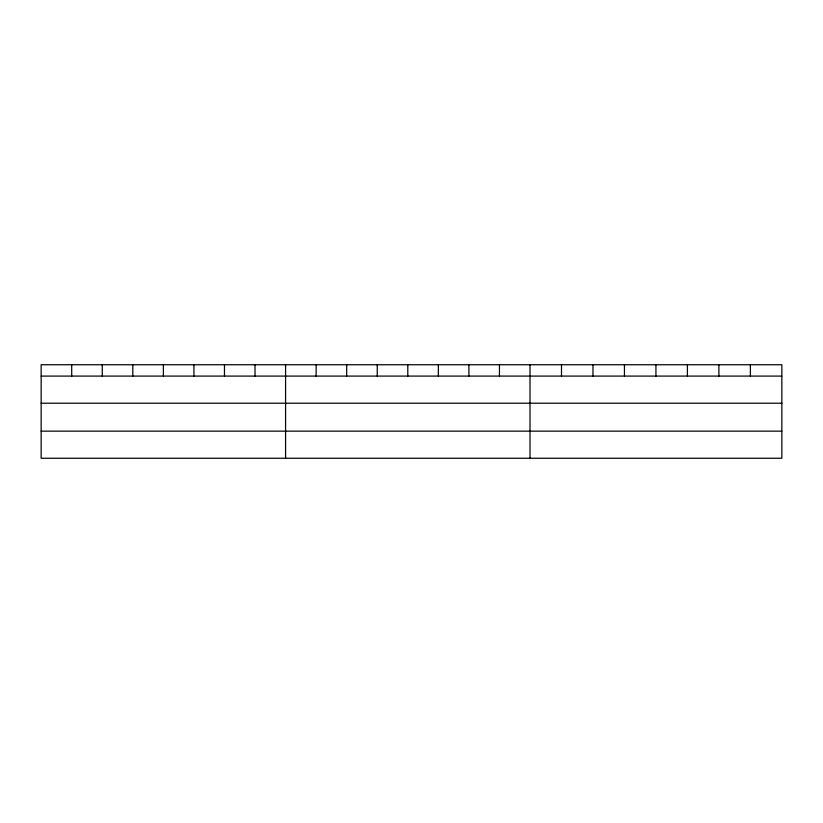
<?xml version="1.0" encoding="UTF-8"?>
<svg xmlns="http://www.w3.org/2000/svg" width="823" height="823" viewBox="0 0 823 823"><rect width="100%" height="100%" fill="white"/><g stroke="black" fill="none" stroke-linecap="round" stroke-linejoin="round"><path stroke-width="1.23" d="M781.85 403.208L781.85 364.743L41.15 364.743L41.15 458.257L781.85 458.257L781.85 403.208L41.15 403.208M41.15 376.09L781.85 376.09M41.15 431.149L781.85 431.149M750.37 364.743L750.37 376.09M718.89 364.743L718.89 376.09M687.411 364.743L687.411 376.09M655.931 364.743L655.931 376.09M624.451 364.743L624.451 376.09M592.971 364.743L592.971 376.09M561.492 364.743L561.492 376.09M530.012 364.743L530.012 458.257M499.458 364.743L499.458 376.09M468.904 364.743L468.904 376.09M438.35 364.743L438.35 376.09M407.796 364.743L407.796 376.09M377.243 364.743L377.243 376.09M346.689 364.743L346.689 376.09M316.135 364.743L316.135 376.09M285.581 364.743L285.581 458.257M255.027 364.743L255.027 376.09M224.473 364.743L224.473 376.09M193.919 364.743L193.919 376.09M163.366 364.743L163.366 376.09M132.812 364.743L132.812 376.09M102.258 364.743L102.258 376.09M71.704 364.743L71.704 376.09"/></g></svg>
